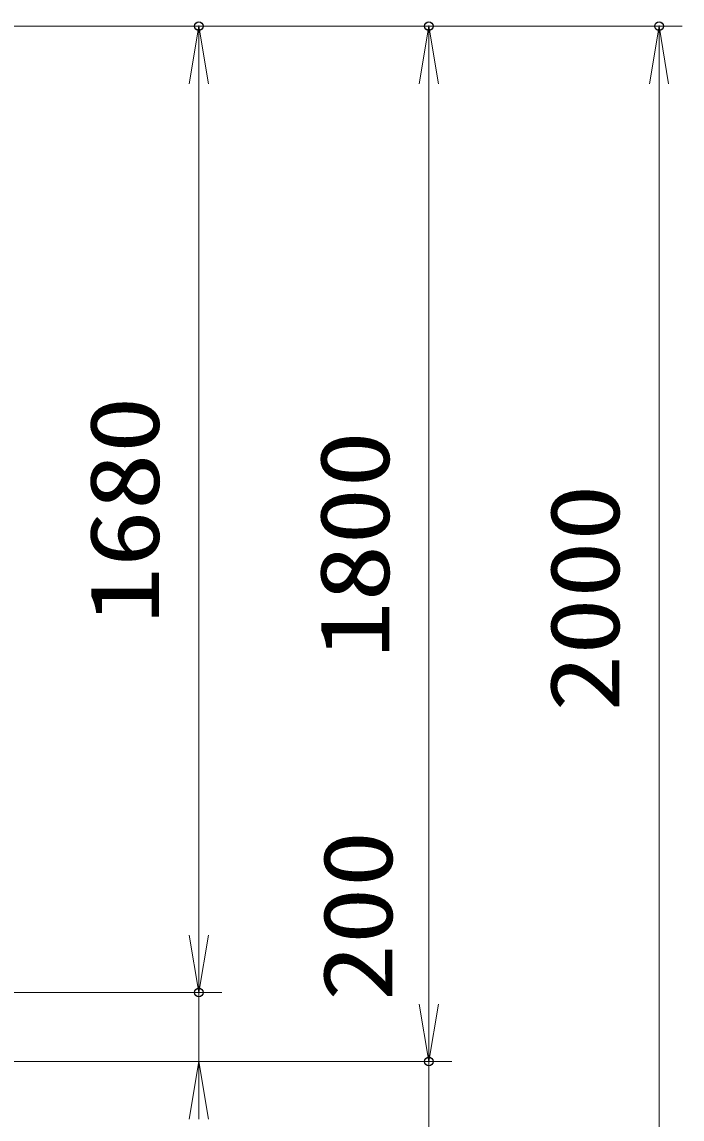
# Model space of a CAD drawing. Units: millimetres at full size. Extents: x -11881 to 11879, y -8400 to 8400.
# Drawn here: x 5357 to 6505, y -997 to 911 of the extents above; entities that cross this region are included whole.
import ezdxf
from ezdxf.enums import TextEntityAlignment as Align

# ---------------------------------------------------------------- set-up
doc = ezdxf.new("R2010")
doc.units = ezdxf.units.MM
doc.header["$LTSCALE"] = 30
doc.header["$PDMODE"] = 32
doc.header["$PDSIZE"] = 15
doc.layers.add('0-4_寸法線', color=4, linetype='Continuous', lineweight=18)
doc.layers.add('0-5_0', color=7, linetype='Continuous', lineweight=18)
doc.layers.add('0-6_Defpoints', color=7, linetype='Continuous')
doc.styles.add('ＭＳ ゴシック', font='')
doc.styles.get('ＭＳ ゴシック').set_extended_font_data('MS Gothic')

# ---------------------------------------------------------------- blocks, each defined once
blk = doc.blocks.new('_Open')
at = {"layer": '0-5_0', "color": 4}
blk.add_line((-30, 5), (0, 0), dxfattribs=at)
blk.add_lwpolyline([(-30, -5), (0, 0), (-30, 0)], dxfattribs=at)

msp = doc.modelspace()

# ---------------------------------------------------------------- linework, layer by layer
at = {"layer": '0-4_寸法線'}
for p, q in [((3777.45, 903.05), (5704.68, 903.05)), ((3777.45, 903.05), (6104.68, 903.05)), ((3777.45, 903.05), (6504.68, 903.05)), ((5664.68, -776.95), (5664.68, 903.05)), ((6064.68, -896.95), (6064.68, 903.05)), ((6464.68, -1096.95), (6464.68, 903.05)), ((5664.68, -676.95), (5664.68, -576.95)), ((6064.68, -796.95), (6064.68, -696.95)), ((3777.45, -776.95), (5704.68, -776.95)), ((3777.45, -776.95), (5704.68, -776.95)), ((5664.68, -896.95), (5664.68, -776.95)), ((4507.45, -896.95), (5704.68, -896.95)), ((4507.45, -896.95), (6104.68, -896.95)), ((4507.45, -896.95), (6104.68, -896.95)), ((6064.68, -1096.95), (6064.68, -896.95))]:
    msp.add_line(p, q, dxfattribs=at)
at = {"layer": '0-6_Defpoints'}
for p in [(5664.68, 903.05), (6064.68, 903.05), (6464.68, 903.05), (5664.68, -776.95), (6064.68, -896.95)]:
    msp.add_point(p, dxfattribs=at)

# ---------------------------------------------------------------- block references
at = {"layer": '0-4_寸法線', "xscale": 3.333333, "yscale": 3.333333}
for p, rotation in [((5664.68, 903.05), 90), ((6064.68, 903.05), 90), ((6464.68, 903.05), 90), ((5664.68, -776.95), 270), ((5664.68, -776.95), 270), ((6064.68, -896.95), 270), ((6064.68, -896.95), 270), ((5664.68, -896.95), 90)]:
    msp.add_blockref('_Open', p, dxfattribs=dict(at, rotation=rotation))

# ---------------------------------------------------------------- texts
at = {"layer": '0-4_寸法線', "color": 254, "style": 'ＭＳ ゴシック', "width": 1.2}
for s, p in [('1680', (5631.99, -136.15)), ('1800', (6031.99, -196.15)), ('2000', (6431.99, -288.95)), ('200', (6037.49, -792.09))]:
    msp.add_text(s, height=121.2, rotation=90, dxfattribs=at).set_placement(p, align=Align.BOTTOM_LEFT)

doc.saveas('drawing.dxf')
